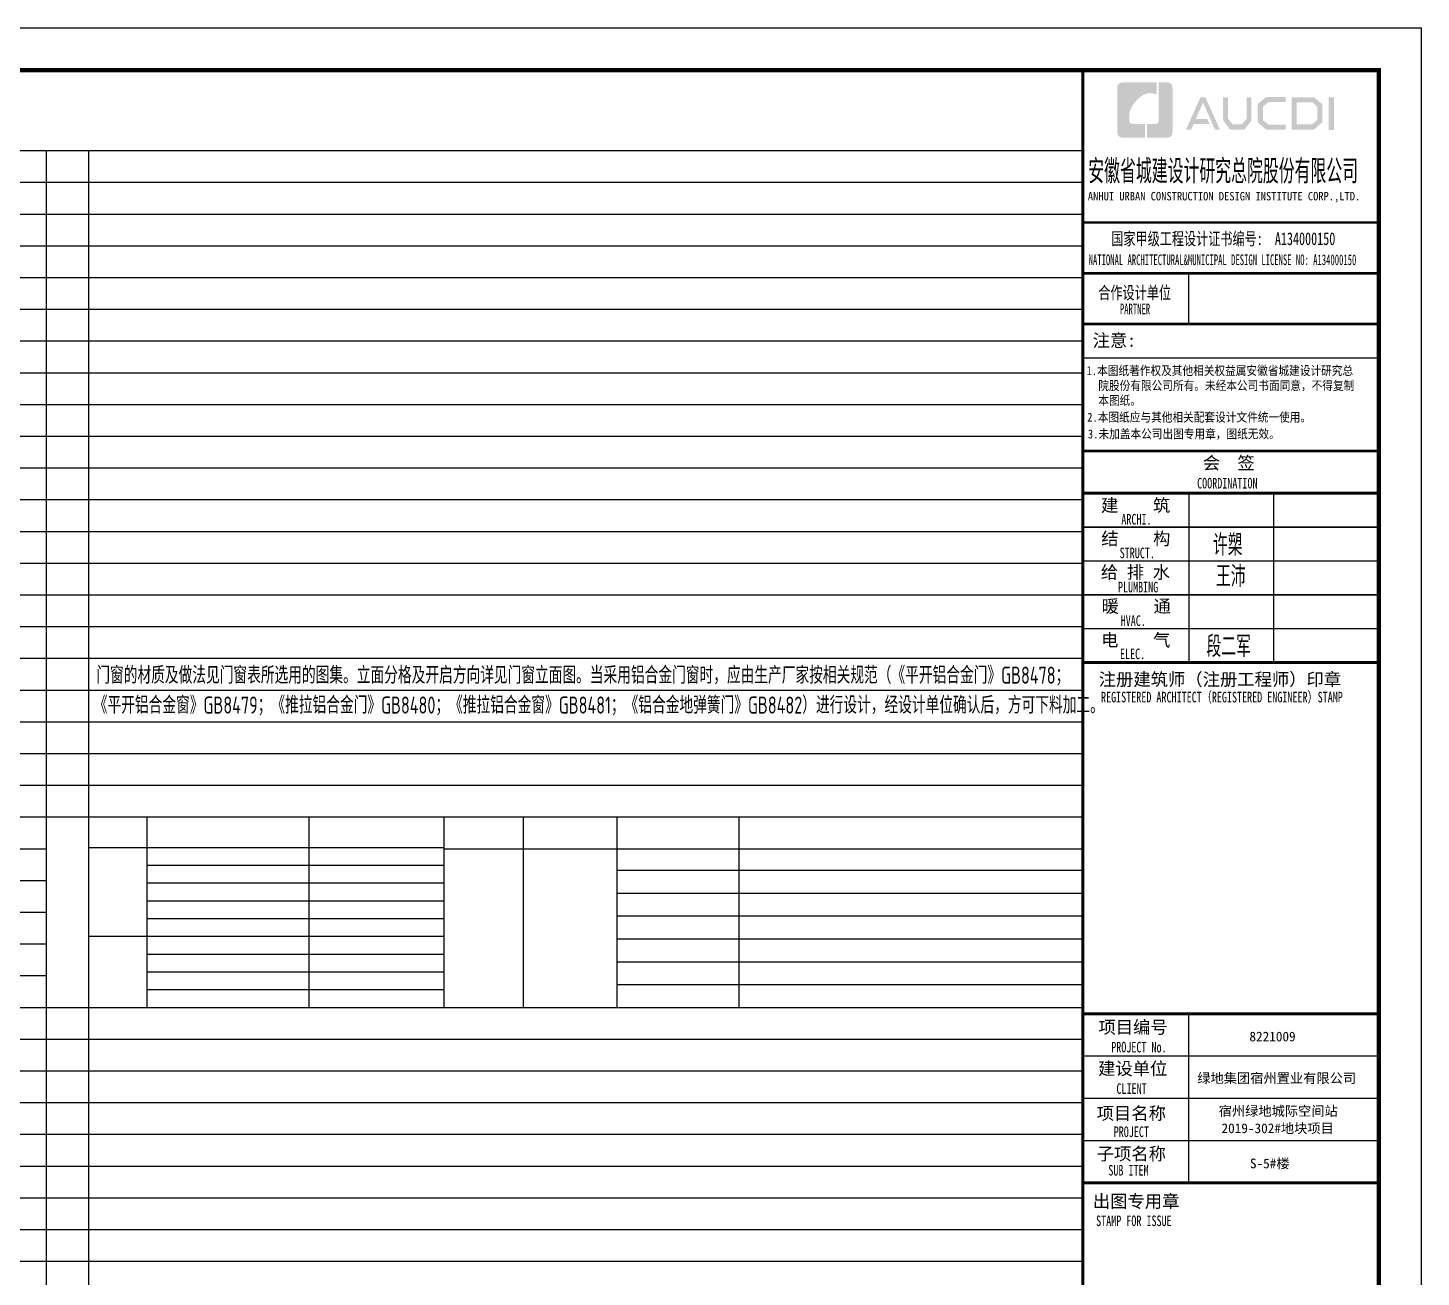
# Model space of a CAD drawing. Extents: x 609585 to 758557, y 501145 to 763045.
# Drawn here: x 725628 to 758557, y 608420 to 637945 of the extents above; entities that cross this region are included whole.
import ezdxf

# ---------------------------------------------------------------- set-up
doc = ezdxf.new("R2010")
doc.units = 0
doc.header["$LTSCALE"] = 1000
doc.header["$MEASUREMENT"] = 0
for name, color, linetype in [('Defpoint', 7, 'Continuous'), ('PUB_TEXT', 4, 'Continuous'), ('图框', 140, 'Continuous'), ('图签文字', 147, 'Continuous')]:
    doc.layers.add(name, color=color, linetype=linetype)
doc.layers.add('图签', color=147, linetype='Continuous', lineweight=18)
doc.styles.add('HT', font='')
doc.styles.add('宋体', font='', dxfattribs={"height": 50})
doc.styles.add('建筑图签-1', font='', dxfattribs={"width": 0.7})
doc.styles.add('建筑图签-2', font='TXT.shx', dxfattribs={"width": 0.5, "bigfont": 'HZTXT.shx'})
doc.styles.add('文字说明', font='GBENOR', dxfattribs={"width": 0.8, "bigfont": 'HZTXT'})
doc.styles.get('HT').set_extended_font_data('SimHei')
doc.styles.get('宋体').set_extended_font_data('SimSun')
doc.styles.get('建筑图签-1').set_extended_font_data('SimHei')

# ---------------------------------------------------------------- blocks, each defined once
blk = doc.blocks.new('院标1')
h = blk.add_hatch(color=150)
h.dxf.hatch_style = 1
h.set_gradient(color1=(33, 113, 253), color2=(33, 113, 253), tint=1, name='INVCURVED')
edge = h.paths.add_edge_path()
edge.add_spline(control_points=[(116373, 648379), (116379, 648379), (116382, 648379), (116391, 648379), (116391, 648379), (116391, 648379), (116616, 648379), (116616, 648379), (116616, 648379), (116616, 648379), (116616, 648054), (116616, 648054), (116616, 648054), (116616, 648054), (116108, 648054), (116108, 648054), (116108, 648054), (116028, 648054), (115963, 648111), (115963, 648199), (115963, 648199), (115963, 648199), (115963, 649215), (115963, 649215), (115963, 649215), (115963, 649295), (116018, 649360), (116108, 649360), (116108, 649360), (116108, 649360), (116897, 649360), (116897, 649360), (116897, 649360), (116897, 649360), (116897, 649080), (116897, 649080), (116897, 649080), (116897, 649080), (116566, 649140), (116356, 648859), (116356, 648859), (116245, 648719), (116240, 648545), (116247, 648466), (116247, 648466), (116254, 648386), (116247, 648466), (116247, 648466), (116247, 648466), (116247, 648466), (116258, 648374), (116373, 648379)], knot_values=[0, 0, 0, 0, 0.071429, 0.071429, 0.071429, 0.107143, 0.142857, 0.142857, 0.142857, 0.178571, 0.214286, 0.214286, 0.214286, 0.25, 0.285714, 0.285714, 0.285714, 0.321429, 0.357143, 0.357143, 0.357143, 0.392857, 0.428571, 0.428571, 0.428571, 0.464286, 0.5, 0.5, 0.5, 0.535714, 0.571429, 0.571429, 0.571429, 0.607143, 0.642857, 0.642857, 0.642857, 0.678571, 0.714286, 0.714286, 0.714286, 0.75, 0.785714, 0.785714, 0.785714, 0.821429, 0.857143, 0.857143, 0.857143, 0.928571, 1, 1, 1, 1], degree=3, periodic=0)
h = blk.add_hatch(color=150)
h.dxf.hatch_style = 1
h.set_gradient(color1=(33, 113, 253), color2=(33, 113, 253), tint=1, name='INVCURVED')
edge = h.paths.add_edge_path()
edge.add_spline(control_points=[(117268, 649215), (117268, 649215), (117268, 648199), (117268, 648199), (117268, 648199), (117268, 648114), (117212, 648054), (117123, 648054), (117123, 648054), (117123, 648054), (116663, 648054), (116663, 648054), (116663, 648054), (116663, 648054), (116663, 648379), (116663, 648379), (116663, 648379), (116663, 648379), (116865, 648379), (116865, 648379), (116865, 648379), (116907, 648379), (116941, 648413), (116941, 648455), (116941, 648455), (116941, 648455), (116941, 649360), (116941, 649360), (116941, 649360), (116941, 649360), (117123, 649360), (117123, 649360), (117123, 649360), (117204, 649360), (117268, 649306), (117268, 649215)], knot_values=[0, 0, 0, 0, 0.1, 0.1, 0.1, 0.15, 0.2, 0.2, 0.2, 0.25, 0.3, 0.3, 0.3, 0.35, 0.4, 0.4, 0.4, 0.45, 0.5, 0.5, 0.5, 0.55, 0.6, 0.6, 0.6, 0.65, 0.7, 0.7, 0.7, 0.75, 0.8, 0.8, 0.8, 0.9, 1, 1, 1, 1], degree=3, periodic=0)

msp = doc.modelspace()

# ---------------------------------------------------------------- hatches: boundary and pattern name
at = {"layer": '图框'}
h = msp.add_hatch(color=256, dxfattribs=at)
h.paths.add_polyline_path([(756370, 636303), (756496, 636303), (756496, 635533), (756370, 635533)])
h.paths.add_polyline_path([(755618, 636187), (755618, 635661), (755978, 635661), (756102, 635767), (756102, 636086), (755982, 636187)], flags=16)
h.paths.add_polyline_path([(755500, 636305), (755500, 635542), (756022, 635542), (756220, 635713), (756220, 636141), (756025, 636305)])
h.paths.add_polyline_path([(755357, 636308), (755357, 636193), (754950, 636193), (754817, 636082), (754817, 635762), (754950, 635660), (755359, 635660), (755359, 635538), (754895, 635538), (754693, 635712), (754693, 636141), (754891, 636308)])
h.paths.add_polyline_path([(753874, 636306), (753994, 636306), (753994, 635796), (754108, 635664), (754319, 635664), (754433, 635796), (754433, 636306), (754547, 636306), (754547, 635759), (754383, 635542), (754045, 635542), (753874, 635761)])
h.paths.add_polyline_path([(753342, 636305), (753459, 636305), (753801, 635541), (753685, 635541), (753404, 636175), (753229, 635787), (753500, 635787), (753561, 635671), (753180, 635671), (753121, 635539), (752998, 635539)])

# ---------------------------------------------------------------- linework, layer by layer
at = {"layer": 'Defpoint', "color": 252}
for p, q in [((676957, 635045), (750557, 635045)), ((726057, 635045), (750557, 635045)), ((726057, 635045), (726057, 579545)), ((727057, 635045), (727057, 579545)), ((750557, 635045), (750557, 579545)), ((676957, 634295), (750557, 634295)), ((726057, 634295), (750557, 634295)), ((676957, 633545), (750557, 633545)), ((726057, 633545), (750557, 633545)), ((676957, 632795), (750557, 632795)), ((726057, 632795), (750557, 632795)), ((676957, 632045), (750557, 632045)), ((726057, 632045), (750557, 632045)), ((676957, 631295), (750557, 631295)), ((726057, 631295), (750557, 631295)), ((676957, 630545), (750557, 630545)), ((726057, 630545), (750557, 630545)), ((676957, 629795), (750557, 629795)), ((726057, 629795), (750557, 629795)), ((676957, 629045), (750557, 629045)), ((676957, 628295), (750557, 628295)), ((726057, 628295), (750557, 628295)), ((676957, 627545), (750557, 627545)), ((726057, 627545), (750557, 627545)), ((676957, 626795), (750557, 626795)), ((676957, 626045), (750557, 626045)), ((676957, 625295), (750557, 625295)), ((676957, 624545), (750557, 624545)), ((676957, 623795), (750557, 623795)), ((676957, 623045), (750557, 623045)), ((676957, 622295), (750557, 622295)), ((676957, 621545), (750557, 621545)), ((676957, 620795), (750557, 620795)), ((676957, 620045), (750557, 620045)), ((676957, 619295), (750557, 619295)), ((728442, 619295), (728442, 614795)), ((732271, 619295), (732271, 614795)), ((735456, 619295), (735456, 614795)), ((737333, 619295), (737333, 614795)), ((739551, 619295), (739551, 614795)), ((742432, 619295), (742432, 614795)), ((676957, 618545), (726057, 618545)), ((727057, 618575), (735456, 618575)), ((735456, 618545), (750557, 618545)), ((728442, 618155), (735456, 618155)), ((676957, 617795), (726057, 617795)), ((739551, 618035), (750557, 618035)), ((728442, 617735), (735456, 617735)), ((739551, 617495), (750557, 617495)), ((728442, 617315), (735456, 617315)), ((676957, 617045), (726057, 617045)), ((728442, 616895), (735456, 616895)), ((739551, 616955), (750557, 616955)), ((727057, 616475), (735456, 616475)), ((702557, 616295), (726057, 616295)), ((739551, 616415), (750557, 616415)), ((728442, 616055), (735456, 616055)), ((739551, 615875), (750557, 615875)), ((676957, 615545), (726057, 615545)), ((728442, 615635), (735456, 615635)), ((728442, 615215), (735456, 615215)), ((739551, 615335), (750557, 615335)), ((676957, 614795), (750557, 614795)), ((676957, 614045), (750557, 614045)), ((676957, 613295), (750557, 613295)), ((676957, 612545), (750557, 612545)), ((676957, 611795), (750557, 611795)), ((676957, 611045), (750557, 611045)), ((676957, 610295), (750557, 610295)), ((676957, 609545), (750557, 609545)), ((676957, 608795), (750557, 608795))]:
    msp.add_line(p, q, dxfattribs=at)
at = {"layer": '图框'}
for p, q in [((750562, 633345), (757562, 633345)), ((750562, 633345), (757562, 633345)), ((750562, 632145), (757562, 632145))]:
    msp.add_line(p, q, dxfattribs=at)
msp.add_lwpolyline([(674457, 637945), (758557, 637945), (758557, 578545), (674457, 578545)], close=True, dxfattribs=at)
msp.add_lwpolyline([(674457, 637945), (758557, 637945), (758557, 578545), (674457, 578545)], close=True, dxfattribs=at)
at = {"layer": '图框', "const_width": 100}
msp.add_lwpolyline([(757557, 579545), (757557, 636945), (676957, 636945), (676957, 579545)], close=True, dxfattribs=at)
at = {"layer": '图框'}
for points, const_width in [([(750562, 579545), (750562, 636945)], 70), ([(750562, 633345), (757562, 633345)], 60), ([(750562, 632145), (757562, 632145)], 60), ([(750562, 632145), (757562, 632145)], 60), ([(753062, 632145), (753062, 630945)], 35), ([(750562, 630945), (757562, 630945)], 60), ([(750562, 630945), (757562, 630945)], 60), ([(750562, 630144), (757562, 630144)], 35), ([(750570, 627945), (757570, 627945)], 60), ([(750570, 626945), (757570, 626945)], 70), ([(750570, 626945), (757570, 626945)], 70), ([(753070, 626945), (753070, 622945)], 35), ([(755070, 626945), (755070, 622945)], 35), ([(750570, 626145), (757570, 626145)], 35), ([(750570, 625345), (757570, 625345)], 35), ([(750570, 624545), (757570, 624545)], 35), ([(750570, 623745), (757570, 623745)], 35), ([(750570, 622945), (757570, 622945)], 70), ([(750562, 614645), (757562, 614645)], 70), ([(750562, 614645), (757562, 614645)], 70), ([(753062, 610645), (753062, 614645)], 35), ([(750562, 613645), (757562, 613645)], 35), ([(750562, 612645), (757562, 612645)], 35), ([(750562, 611645), (757562, 611645)], 35), ([(757562, 610645), (750562, 610645)], 70)]:
    msp.add_lwpolyline(points, dxfattribs=dict(at, const_width=const_width))

# ---------------------------------------------------------------- block references
msp.add_blockref('院标1', (635413, -12704))

# ---------------------------------------------------------------- texts
at = {"layer": 'PUB_TEXT', "style": '文字说明', "width": 0.8}
for s, p in [('门窗的材质及做法见门窗表所选用的图集。立面分格及开启方向详见门窗立面图。当采用铝合金门窗时，应由生产厂家按相关规范（《平开铝合金门》GB8478；', (727246, 622444)), ('《平开铝合金窗》GB8479；《推拉铝合金门》GB8480；《推拉铝合金窗》GB8481；《铝合金地弹簧门》GB8482）进行设计，经设计单位确认后，方可下料加工。', (727186, 621737))]:
    msp.add_text(s, height=405, dxfattribs=at).set_placement(p)
at = {"layer": '图框'}
for s, height, style, width, p in [('ANHUI URBAN CONSTRUCTION DESIGN INSTITUTE CORP.,LTD.', 200, '建筑图签-1', 0.91, (750680, 633867)), ('NATIONAL ARCHITECTURAL&MUNICIPAL DESIGN LICENSE NO: A134000150', 250, '建筑图签-1', 0.6, (750699, 632339)), ('PARTNER', 250, '建筑图签-1', 0.6, (751437, 631178)), ('1.本图纸著作权及其他相关权益属安徽省城建设计研究总', 210, 'HT', 0.88, (750648, 629738)), ('院股份有限公司所有。未经本公司书面同意，不得复制', 210, 'HT', 0.88, (750927, 629384)), ('本图纸。', 210, 'HT', 0.88, (750927, 629034)), (' 2.本图纸应与其他相关配套设计文件统一使用。 ', 210, 'HT', 0.88, (750537, 628637)), ('3.未加盖本公司出图专用章，图纸无效。', 210, 'HT', 0.88, (750680, 628242)), ('COORDINATION', 250, '建筑图签-1', 0.7, (753262, 627058)), ('ARCHI.', 250, '建筑图签-1', 0.7, (751471, 626206)), ('STRUCT.', 250, '建筑图签-1', 0.7, (751432, 625410)), ('PLUMBING', 250, '建筑图签-1', 0.7, (751391, 624603)), ('HVAC.', 250, '建筑图签-1', 0.7, (751456, 623810)), ('ELEC.', 250, '建筑图签-1', 0.7, (751440, 623025)), ('REGISTERED ARCHITECT（REGISTERED ENGINEER）STAMP', 250, '建筑图签-1', 0.7, (750991, 622003)), ('PROJECT No.', 250, '建筑图签-1', 0.7, (751232, 613730, -1799)), ('CLIENT', 250, '建筑图签-1', 0.7, (751356, 612751)), ('PROJECT', 250, '建筑图签-1', 0.7, (751291, 611731)), ('SUB ITEM', 250, '建筑图签-1', 0.7, (751164, 610820)), ('STAMP FOR ISSUE', 250, '建筑图签-1', 0.7, (750875, 609626))]:
    msp.add_text(s, height=height, dxfattribs=dict(at, style=style, width=width)).set_placement(p)
at = {"layer": '图签', "color": 2, "style": '宋体'}
for s, height, p in [('8221009', 229.3, (754499, 613992)), ('绿地集团宿州置业有限公司', 229.34, (753267, 613007)), ('宿州绿地城际空间站', 229.3, (753772, 612232)), ('2019-302#地块项目', 229.34, (753839, 611823)), ('S-5#楼', 229.3, (754511, 610992))]:
    msp.add_text(s, height=height, dxfattribs=at).set_placement(p)
at = {"layer": '图签文字', "color": 7, "style": '建筑图签-1'}
for s, height, width, p in [('安徽省城建设计研究总院股份有限公司', 500, 0.55, (750690, 634322)), ('国家甲级工程设计证书编号:  A134000150', 300, 0.7, (751234, 632812)), ('合作设计单位', 300, 0.7, (750927, 631535))]:
    msp.add_text(s, height=height, dxfattribs=dict(at, width=width)).set_placement(p)
for s, p in [('注意:', (750793, 630408)), ('会  签', (753397, 627512)), ('建    筑', (750992, 626511)), ('结    构', (750996, 625724)), ('给 排 水', (750987, 624930)), ('暖    通', (751005, 624127)), ('电    气', (750995, 623327)), ('注册建筑师（注册工程师）印章', (750937, 622398)), ('项目编号', (750930, 614177)), ('建设单位', (750922, 613200)), ('项目名称', (750889, 612142)), ('子项名称', (750889, 611185)), ('出图专用章', (750798, 610063))]:
    msp.add_text(s, height=300, dxfattribs=at).set_placement(p)
at = {"layer": '图签文字', "color": 1, "style": '建筑图签-2', "width": 0.7}
for s, p in [('许槊', (753636, 625473)), ('王沛', (753708, 624732)), ('段二军', (753483, 623076))]:
    msp.add_text(s, height=500, dxfattribs=at).set_placement(p)

doc.saveas('drawing.dxf')
